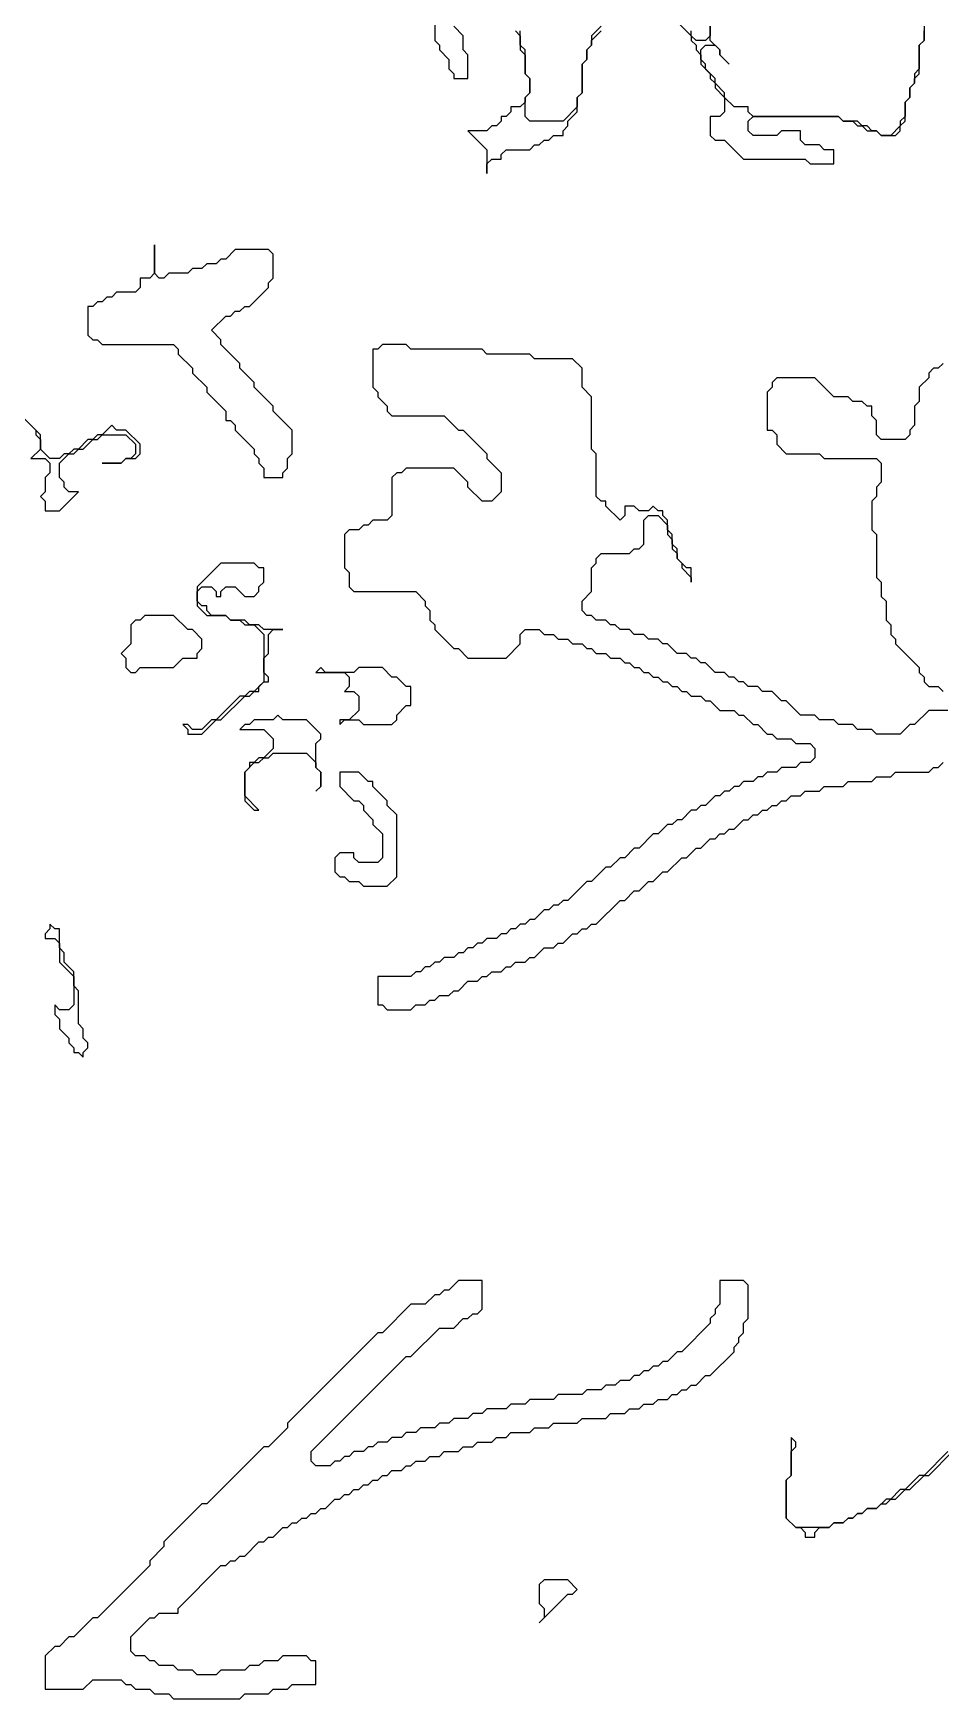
# Model space of a CAD drawing. Header units: metres. Extents: x 0 to 100, y 0 to 141.
# Drawn here: x 74.86 to 79.64, y 13.58 to 22.34 of the extents above; entities that cross this region are included whole.
import ezdxf

# ---------------------------------------------------------------- set-up
doc = ezdxf.new("R2010")
doc.units = ezdxf.units.M

msp = doc.modelspace()

# ---------------------------------------------------------------- linework, layer by layer
for points in [[(76.975, 22.4), (76.975, 22.3), (77, 22.275), (77, 22.25), (77.05, 22.2), (77.05, 22.15), (77.075, 22.125), (77.075, 22.1), (77.15, 22.1), (77.15, 22.225), (77.125, 22.25), (77.125, 22.325), (77.075, 22.375)], [(77.4, 22.35), (77.425, 22.325), (77.425, 22.25), (77.45, 22.225), (77.45, 22.125), (77.475, 22.1), (77.475, 22.025), (77.45, 22), (77.45, 21.975), (77.425, 21.95), (77.375, 21.95), (77.375, 21.925), (77.35, 21.9), (77.325, 21.9), (77.325, 21.875), (77.3, 21.85), (77.275, 21.85), (77.25, 21.825), (77.15, 21.825), (77.25, 21.725), (77.25, 21.6), (77.25, 21.65), (77.275, 21.675), (77.325, 21.675), (77.325, 21.7), (77.35, 21.725), (77.475, 21.725), (77.5, 21.75), (77.525, 21.75), (77.55, 21.775), (77.575, 21.775), (77.6, 21.8), (77.65, 21.8), (77.65, 21.825), (77.675, 21.85), (77.675, 21.875), (77.725, 21.925), (77.725, 22), (77.75, 22.025), (77.75, 22.175), (77.775, 22.2), (77.775, 22.25), (77.8, 22.275), (77.8, 22.3), (77.85, 22.35)], [(77.85, 22.375), (77.8, 22.325), (77.8, 22.275), (77.775, 22.25), (77.775, 22.2), (77.75, 22.175), (77.75, 22.025), (77.725, 22), (77.725, 21.95), (77.65, 21.875), (77.475, 21.875), (77.45, 21.9), (77.45, 22), (77.475, 22.025), (77.475, 22.1), (77.45, 22.125), (77.45, 22.25), (77.425, 22.275), (77.425, 22.35)], [(78.225, 22.425), (78.325, 22.325), (78.325, 22.3), (78.35, 22.275), (78.35, 22.25), (78.375, 22.225), (78.375, 22.175), (78.425, 22.125), (78.425, 22.1), (78.45, 22.075), (78.45, 22.05), (78.5, 22), (78.5, 21.925), (78.475, 21.9), (78.425, 21.9), (78.425, 21.8), (78.45, 21.775), (78.5, 21.775), (78.6, 21.675), (78.925, 21.675), (78.95, 21.65), (79.075, 21.65), (79.075, 21.725), (79.025, 21.725), (79, 21.75), (78.925, 21.75), (78.9, 21.775), (78.9, 21.825), (78.8, 21.825), (78.775, 21.8), (78.65, 21.8), (78.625, 21.825), (78.625, 21.875), (78.65, 21.9), (79.1, 21.9), (79.125, 21.875), (79.175, 21.875), (79.2, 21.85), (79.225, 21.85), (79.25, 21.825), (79.3, 21.825), (79.325, 21.8), (79.4, 21.8), (79.425, 21.825), (79.425, 21.85), (79.45, 21.875), (79.45, 21.975), (79.475, 22), (79.475, 22.05), (79.5, 22.075), (79.5, 22.1), (79.525, 22.125), (79.525, 22.275), (79.55, 22.3), (79.55, 22.35)], [(78.425, 22.375), (78.425, 22.325), (78.4, 22.3), (78.35, 22.3), (78.325, 22.325), (78.325, 22.35)], [(79.55, 22.375), (79.55, 22.3), (79.525, 22.275), (79.525, 22.15), (79.5, 22.125), (79.5, 22.075), (79.475, 22.05), (79.475, 22), (79.45, 21.975), (79.45, 21.9), (79.425, 21.875), (79.425, 21.85), (79.375, 21.8), (79.325, 21.8), (79.3, 21.825), (79.275, 21.825), (79.25, 21.85), (79.225, 21.85), (79.2, 21.875), (79.125, 21.875), (79.1, 21.9), (78.65, 21.9), (78.625, 21.925), (78.625, 21.95), (78.55, 21.95), (78.5, 22), (78.5, 22.025), (78.45, 22.075), (78.45, 22.1), (78.4, 22.15), (78.4, 22.175), (78.375, 22.2), (78.375, 22.25), (78.4, 22.275), (78.45, 22.275), (78.475, 22.25), (78.475, 22.225), (78.525, 22.175), (78.475, 22.225), (78.475, 22.25), (78.425, 22.3), (78.425, 22.375)], [(79.675, 18.775), (79.575, 18.775), (79.5, 18.7), (79.475, 18.7), (79.425, 18.65), (79.3, 18.65), (79.275, 18.675), (79.2, 18.675), (79.175, 18.7), (79.1, 18.7), (79.075, 18.725), (79, 18.725), (78.975, 18.75), (78.9, 18.75), (78.825, 18.825), (78.8, 18.825), (78.75, 18.875), (78.7, 18.875), (78.675, 18.9), (78.625, 18.9), (78.6, 18.925), (78.575, 18.925), (78.55, 18.95), (78.525, 18.95), (78.5, 18.975), (78.45, 18.975), (78.4, 19.025), (78.375, 19.025), (78.35, 19.05), (78.325, 19.05), (78.3, 19.075), (78.25, 19.075), (78.2, 19.125), (78.175, 19.125), (78.15, 19.15), (78.1, 19.15), (78.075, 19.175), (78.025, 19.175), (78, 19.2), (77.95, 19.2), (77.925, 19.225), (77.9, 19.225), (77.875, 19.25), (77.825, 19.25), (77.8, 19.275), (77.775, 19.275), (77.75, 19.3), (77.75, 19.35), (77.8, 19.4), (77.8, 19.525), (77.825, 19.55), (77.825, 19.575), (77.85, 19.6), (78, 19.6), (78.025, 19.625), (78.05, 19.625), (78.075, 19.65), (78.075, 19.775), (78.1, 19.8), (78.15, 19.8), (78.2, 19.75), (78.2, 19.7), (78.225, 19.675), (78.225, 19.625), (78.25, 19.6), (78.25, 19.575), (78.275, 19.55), (78.275, 19.525), (78.325, 19.475), (78.325, 19.45), (78.325, 19.525), (78.3, 19.525), (78.25, 19.575), (78.25, 19.625), (78.225, 19.65), (78.225, 19.7), (78.2, 19.725), (78.2, 19.775), (78.175, 19.8), (78.175, 19.825), (78.15, 19.825), (78.125, 19.85), (78.1, 19.825), (78.05, 19.825), (78.025, 19.85), (77.975, 19.85), (77.975, 19.8), (77.95, 19.775), (77.875, 19.85), (77.875, 19.875), (77.85, 19.875), (77.825, 19.9), (77.825, 20.125), (77.8, 20.15), (77.8, 20.425), (77.75, 20.475), (77.75, 20.575), (77.7, 20.625), (77.5, 20.625), (77.475, 20.65), (77.25, 20.65), (77.225, 20.675), (76.85, 20.675), (76.825, 20.7), (76.7, 20.7), (76.675, 20.675), (76.65, 20.675), (76.65, 20.475), (76.675, 20.45), (76.675, 20.425), (76.725, 20.375), (76.725, 20.35), (76.75, 20.325), (77.025, 20.325), (77.1, 20.25), (77.125, 20.25), (77.25, 20.125), (77.25, 20.1), (77.325, 20.025), (77.325, 19.925), (77.275, 19.875), (77.225, 19.875), (77.15, 19.95), (77.15, 19.975), (77.075, 20.05), (76.825, 20.05), (76.8, 20.025), (76.775, 20.025), (76.75, 20), (76.75, 19.8), (76.725, 19.775), (76.65, 19.775), (76.625, 19.75), (76.6, 19.75), (76.575, 19.725), (76.525, 19.725), (76.5, 19.7), (76.5, 19.525), (76.525, 19.5), (76.525, 19.425), (76.55, 19.4), (76.875, 19.4), (76.925, 19.35), (76.925, 19.325), (76.95, 19.3), (76.95, 19.25), (76.975, 19.225), (76.975, 19.2), (77.075, 19.1), (77.1, 19.1), (77.15, 19.05), (77.35, 19.05), (77.425, 19.125), (77.425, 19.175), (77.45, 19.2), (77.525, 19.2), (77.55, 19.175), (77.6, 19.175), (77.625, 19.15), (77.675, 19.15), (77.7, 19.125), (77.75, 19.125), (77.775, 19.1), (77.8, 19.1), (77.825, 19.075), (77.875, 19.075), (77.9, 19.05), (77.95, 19.05), (77.975, 19.025), (78, 19.025), (78.025, 19), (78.05, 19), (78.075, 18.975), (78.1, 18.975), (78.125, 18.95), (78.15, 18.95), (78.175, 18.925), (78.2, 18.925), (78.225, 18.9), (78.25, 18.9), (78.275, 18.875), (78.3, 18.875), (78.325, 18.85), (78.375, 18.85), (78.4, 18.825), (78.425, 18.825), (78.475, 18.775), (78.55, 18.775), (78.575, 18.75), (78.6, 18.75), (78.65, 18.7), (78.675, 18.7), (78.725, 18.65), (78.75, 18.65), (78.775, 18.625), (78.85, 18.625), (78.875, 18.6), (78.95, 18.6), (78.975, 18.575), (78.975, 18.525), (78.95, 18.5), (78.9, 18.5), (78.875, 18.475), (78.8, 18.475), (78.775, 18.45), (78.725, 18.45), (78.7, 18.425), (78.675, 18.425), (78.65, 18.4), (78.6, 18.4), (78.575, 18.375), (78.55, 18.375), (78.525, 18.35), (78.5, 18.35), (78.475, 18.325), (78.45, 18.325), (78.4, 18.275), (78.375, 18.275), (78.35, 18.25), (78.325, 18.25), (78.275, 18.2), (78.25, 18.2), (78.225, 18.175), (78.2, 18.175), (78.15, 18.125), (78.125, 18.125), (78.05, 18.05), (78.025, 18.05), (77.975, 18), (77.95, 18), (77.9, 17.95), (77.875, 17.95), (77.8, 17.875), (77.775, 17.875), (77.675, 17.775), (77.65, 17.775), (77.625, 17.75), (77.6, 17.75), (77.575, 17.725), (77.55, 17.725), (77.5, 17.675), (77.475, 17.675), (77.45, 17.65), (77.425, 17.65), (77.4, 17.625), (77.375, 17.625), (77.35, 17.6), (77.325, 17.6), (77.3, 17.575), (77.25, 17.575), (77.225, 17.55), (77.2, 17.55), (77.175, 17.525), (77.15, 17.525), (77.125, 17.5), (77.1, 17.5), (77.075, 17.475), (77.025, 17.475), (77, 17.45), (76.975, 17.45), (76.95, 17.425), (76.925, 17.425), (76.9, 17.4), (76.875, 17.4), (76.85, 17.375), (76.675, 17.375), (76.675, 17.225), (76.7, 17.225), (76.725, 17.2), (76.85, 17.2), (76.875, 17.225), (76.925, 17.225), (76.95, 17.25), (76.975, 17.25), (77, 17.275), (77.05, 17.275), (77.075, 17.3), (77.1, 17.3), (77.15, 17.35), (77.2, 17.35), (77.225, 17.375), (77.25, 17.375), (77.275, 17.4), (77.325, 17.4), (77.35, 17.425), (77.375, 17.425), (77.4, 17.45), (77.45, 17.45), (77.475, 17.475), (77.5, 17.475), (77.55, 17.525), (77.6, 17.525), (77.625, 17.55), (77.65, 17.55), (77.7, 17.6), (77.725, 17.6), (77.75, 17.625), (77.775, 17.625), (77.8, 17.65), (77.825, 17.65), (77.95, 17.775), (77.975, 17.775), (78.025, 17.825), (78.05, 17.825), (78.1, 17.875), (78.125, 17.875), (78.175, 17.925), (78.2, 17.925), (78.275, 18), (78.3, 18), (78.35, 18.05), (78.375, 18.05), (78.425, 18.1), (78.45, 18.1), (78.475, 18.125), (78.5, 18.125), (78.525, 18.15), (78.55, 18.15), (78.6, 18.2), (78.625, 18.2), (78.65, 18.225), (78.675, 18.225), (78.7, 18.25), (78.725, 18.25), (78.75, 18.275), (78.775, 18.275), (78.8, 18.3), (78.825, 18.3), (78.85, 18.325), (78.9, 18.325), (78.925, 18.35), (79, 18.35), (79.025, 18.375), (79.125, 18.375), (79.15, 18.4), (79.275, 18.4), (79.3, 18.425), (79.375, 18.425), (79.4, 18.45), (79.575, 18.45), (79.6, 18.475), (79.625, 18.475), (79.65, 18.5)], [(79.65, 20.6), (79.625, 20.575), (79.6, 20.575), (79.575, 20.55), (79.575, 20.525), (79.525, 20.475), (79.525, 20.4), (79.5, 20.375), (79.5, 20.275), (79.475, 20.25), (79.475, 20.225), (79.45, 20.2), (79.325, 20.2), (79.3, 20.225), (79.3, 20.3), (79.275, 20.325), (79.275, 20.375), (79.25, 20.375), (79.225, 20.4), (79.175, 20.4), (79.15, 20.425), (79.075, 20.425), (78.975, 20.525), (78.775, 20.525), (78.75, 20.5), (78.75, 20.475), (78.725, 20.45), (78.725, 20.25), (78.75, 20.25), (78.775, 20.225), (78.775, 20.175), (78.825, 20.125), (79, 20.125), (79.025, 20.1), (79.3, 20.1), (79.325, 20.075), (79.325, 19.975), (79.3, 19.95), (79.3, 19.9), (79.275, 19.875), (79.275, 19.725), (79.3, 19.7), (79.3, 19.475), (79.325, 19.45), (79.325, 19.375), (79.35, 19.35), (79.35, 19.25), (79.375, 19.225), (79.375, 19.175), (79.4, 19.15), (79.4, 19.125), (79.525, 19), (79.525, 18.975), (79.55, 18.95), (79.55, 18.925), (79.575, 18.9), (79.625, 18.9), (79.65, 18.875)], [(74.8, 20.325), (74.875, 20.25), (74.875, 20.225), (74.9, 20.2), (74.9, 20.15), (74.85, 20.1), (74.925, 20.1), (74.95, 20.075), (74.95, 20.025), (74.925, 20), (74.925, 19.925), (74.9, 19.9), (74.925, 19.875), (74.925, 19.825), (75, 19.825), (75.1, 19.925), (75.05, 19.925), (75.025, 19.95), (75.025, 19.975), (75, 20), (75, 20.075), (75.05, 20.125), (75.075, 20.125), (75.1, 20.15), (75.125, 20.15), (75.175, 20.2), (75.2, 20.2), (75.225, 20.225), (75.35, 20.225), (75.4, 20.175), (75.4, 20.125), (75.375, 20.1), (75.35, 20.1), (75.325, 20.075), (75.225, 20.075), (75.325, 20.075), (75.35, 20.1), (75.4, 20.1), (75.425, 20.125), (75.425, 20.175), (75.35, 20.25), (75.3, 20.25), (75.275, 20.275), (75.225, 20.225), (75.2, 20.225), (75.175, 20.2), (75.15, 20.2), (75.1, 20.15), (75.075, 20.15), (75.05, 20.125), (75.025, 20.125), (75, 20.1), (74.95, 20.1), (74.9, 20.15), (74.9, 20.225), (74.85, 20.275)], [(79.675, 14.875), (79.55, 14.75), (79.525, 14.75), (79.45, 14.675), (79.425, 14.675), (79.375, 14.625), (79.35, 14.625), (79.3, 14.575), (79.25, 14.575), (79.225, 14.55), (79.2, 14.55), (79.175, 14.525), (79.15, 14.525), (79.125, 14.5), (79.075, 14.5), (79.05, 14.475), (78.875, 14.475), (78.825, 14.525), (78.825, 14.725), (78.85, 14.75), (78.85, 14.875), (78.875, 14.9), (78.875, 14.925), (78.85, 14.95), (78.85, 14.75), (78.825, 14.725), (78.825, 14.525), (78.875, 14.475), (78.9, 14.475), (78.925, 14.45), (78.925, 14.425), (78.975, 14.425), (78.975, 14.45), (79, 14.475), (79.05, 14.475), (79.075, 14.5), (79.125, 14.5), (79.15, 14.525), (79.175, 14.525), (79.2, 14.55), (79.225, 14.55), (79.25, 14.575), (79.3, 14.575), (79.325, 14.6), (79.35, 14.6), (79.375, 14.625), (79.4, 14.625), (79.45, 14.675), (79.475, 14.675), (79.55, 14.75), (79.575, 14.75), (79.7, 14.875)]]:
    msp.add_lwpolyline(points)
for points in [[(75.5, 21.225), (75.5, 21.075), (75.475, 21.05), (75.425, 21.05), (75.425, 21), (75.4, 20.975), (75.3, 20.975), (75.275, 20.95), (75.25, 20.95), (75.225, 20.925), (75.2, 20.925), (75.175, 20.9), (75.15, 20.9), (75.15, 20.75), (75.175, 20.725), (75.2, 20.725), (75.225, 20.7), (75.6, 20.7), (75.625, 20.675), (75.625, 20.65), (75.7, 20.575), (75.7, 20.55), (75.775, 20.475), (75.775, 20.45), (75.875, 20.35), (75.875, 20.3), (75.9, 20.3), (75.925, 20.275), (75.925, 20.25), (76.025, 20.15), (76.025, 20.125), (76.05, 20.1), (76.05, 20.075), (76.075, 20.05), (76.075, 20), (76.175, 20), (76.175, 20.025), (76.2, 20.05), (76.2, 20.1), (76.225, 20.125), (76.225, 20.25), (76.125, 20.35), (76.125, 20.375), (76.025, 20.475), (76.025, 20.5), (75.95, 20.575), (75.95, 20.6), (75.85, 20.7), (75.85, 20.725), (75.8, 20.775), (75.875, 20.85), (75.9, 20.85), (75.925, 20.875), (75.95, 20.875), (75.975, 20.9), (76, 20.9), (76.1, 21), (76.1, 21.025), (76.125, 21.05), (76.125, 21.175), (76.1, 21.2), (75.925, 21.2), (75.875, 21.15), (75.85, 21.15), (75.825, 21.125), (75.775, 21.125), (75.75, 21.1), (75.7, 21.1), (75.675, 21.075), (75.575, 21.075), (75.55, 21.05), (75.525, 21.05), (75.5, 21.075)], [(75.85, 19.55), (75.725, 19.425), (75.725, 19.325), (75.775, 19.275), (75.875, 19.275), (75.9, 19.25), (75.95, 19.25), (75.975, 19.225), (76.025, 19.225), (76.075, 19.175), (76.075, 18.925), (76.025, 18.875), (76, 18.875), (75.975, 18.85), (75.95, 18.85), (75.825, 18.725), (75.8, 18.725), (75.75, 18.675), (75.7, 18.675), (75.675, 18.7), (75.65, 18.7), (75.675, 18.675), (75.675, 18.65), (75.75, 18.65), (75.825, 18.725), (75.85, 18.725), (75.975, 18.85), (76, 18.85), (76.025, 18.875), (76.05, 18.875), (76.05, 18.9), (76.075, 18.925), (76.1, 18.925), (76.1, 18.95), (76.075, 18.975), (76.075, 19.05), (76.1, 19.075), (76.1, 19.175), (76.125, 19.2), (76.175, 19.2), (76.075, 19.2), (76.05, 19.225), (76, 19.225), (75.975, 19.25), (75.9, 19.25), (75.875, 19.275), (75.8, 19.275), (75.775, 19.3), (75.775, 19.325), (75.75, 19.325), (75.725, 19.35), (75.725, 19.4), (75.75, 19.425), (75.8, 19.425), (75.825, 19.4), (75.825, 19.375), (75.85, 19.375), (75.85, 19.4), (75.875, 19.425), (75.925, 19.425), (75.975, 19.375), (76.025, 19.375), (76.05, 19.4), (76.05, 19.425), (76.075, 19.45), (76.075, 19.525), (76.05, 19.525), (76.025, 19.55)], [(75.45, 19.275), (75.425, 19.25), (75.4, 19.25), (75.375, 19.225), (75.375, 19.125), (75.325, 19.075), (75.35, 19.05), (75.35, 19), (75.375, 18.975), (75.4, 18.975), (75.425, 19), (75.6, 19), (75.65, 19.05), (75.725, 19.05), (75.725, 19.075), (75.75, 19.1), (75.75, 19.15), (75.7, 19.2), (75.675, 19.2), (75.6, 19.275)], [(76.375, 19), (76.35, 18.975), (76.5, 18.975), (76.525, 18.95), (76.525, 18.9), (76.5, 18.875), (76.55, 18.875), (76.575, 18.85), (76.575, 18.775), (76.525, 18.725), (76.475, 18.725), (76.475, 18.7), (76.5, 18.725), (76.575, 18.725), (76.6, 18.7), (76.75, 18.7), (76.775, 18.725), (76.775, 18.75), (76.825, 18.8), (76.85, 18.8), (76.85, 18.9), (76.825, 18.9), (76.775, 18.95), (76.75, 18.95), (76.7, 19), (76.575, 19), (76.55, 18.975), (76.4, 18.975)], [(76.15, 18.75), (76.125, 18.725), (76.025, 18.725), (76, 18.7), (75.975, 18.7), (75.95, 18.675), (76.075, 18.675), (76.125, 18.625), (76.125, 18.575), (76.075, 18.525), (76.05, 18.525), (76.025, 18.5), (76, 18.5), (76, 18.475), (75.975, 18.45), (75.975, 18.3), (76.025, 18.25), (76.05, 18.25), (75.975, 18.325), (75.975, 18.45), (76.025, 18.5), (76.05, 18.5), (76.075, 18.525), (76.1, 18.525), (76.125, 18.55), (76.3, 18.55), (76.35, 18.5), (76.35, 18.475), (76.375, 18.45), (76.375, 18.375), (76.35, 18.35), (76.375, 18.375), (76.375, 18.45), (76.35, 18.475), (76.35, 18.6), (76.375, 18.625), (76.375, 18.65), (76.3, 18.725), (76.175, 18.725)], [(76.475, 18.45), (76.475, 18.375), (76.55, 18.3), (76.575, 18.3), (76.6, 18.275), (76.6, 18.25), (76.65, 18.2), (76.65, 18.175), (76.7, 18.125), (76.7, 18), (76.675, 17.975), (76.575, 17.975), (76.55, 18), (76.55, 18.025), (76.475, 18.025), (76.45, 18), (76.45, 17.925), (76.475, 17.9), (76.5, 17.9), (76.525, 17.875), (76.575, 17.875), (76.6, 17.85), (76.725, 17.85), (76.775, 17.9), (76.775, 18.225), (76.725, 18.275), (76.725, 18.3), (76.65, 18.375), (76.65, 18.4), (76.625, 18.4), (76.575, 18.45)], [(74.95, 17.65), (74.95, 17.625), (74.925, 17.6), (74.925, 17.575), (74.975, 17.575), (75, 17.55), (75, 17.45), (75.075, 17.375), (75.075, 17.225), (75.05, 17.2), (75, 17.2), (74.975, 17.225), (74.975, 17.175), (75, 17.15), (75, 17.1), (75.05, 17.05), (75.05, 17.025), (75.075, 17), (75.075, 16.975), (75.1, 16.975), (75.125, 16.95), (75.125, 16.975), (75.15, 17), (75.15, 17.025), (75.125, 17.05), (75.125, 17.1), (75.1, 17.125), (75.1, 17.3), (75.075, 17.325), (75.075, 17.4), (75.025, 17.45), (75.025, 17.5), (75, 17.525), (75, 17.625), (74.975, 17.625)], [(77.1, 15.775), (77.05, 15.725), (77.025, 15.725), (77, 15.7), (76.975, 15.7), (76.925, 15.65), (76.85, 15.65), (76.7, 15.5), (76.675, 15.5), (76.2, 15.025), (76.2, 15), (76.1, 14.9), (76.075, 14.9), (75.775, 14.6), (75.75, 14.6), (75.55, 14.4), (75.55, 14.375), (75.475, 14.3), (75.475, 14.275), (75.2, 14), (75.175, 14), (75.075, 13.9), (75.05, 13.9), (75, 13.85), (74.975, 13.85), (74.925, 13.8), (74.925, 13.625), (75.125, 13.625), (75.175, 13.675), (75.325, 13.675), (75.35, 13.65), (75.375, 13.65), (75.4, 13.625), (75.475, 13.625), (75.5, 13.6), (75.575, 13.6), (75.6, 13.575), (75.95, 13.575), (75.975, 13.6), (76.1, 13.6), (76.125, 13.625), (76.2, 13.625), (76.225, 13.65), (76.35, 13.65), (76.35, 13.775), (76.325, 13.775), (76.3, 13.8), (76.175, 13.8), (76.15, 13.775), (76.075, 13.775), (76.05, 13.75), (76, 13.75), (75.975, 13.725), (75.85, 13.725), (75.825, 13.7), (75.725, 13.7), (75.7, 13.725), (75.625, 13.725), (75.6, 13.75), (75.525, 13.75), (75.5, 13.775), (75.475, 13.775), (75.45, 13.8), (75.4, 13.8), (75.375, 13.825), (75.375, 13.9), (75.475, 14), (75.5, 14), (75.525, 14.025), (75.625, 14.025), (75.625, 14.05), (75.85, 14.275), (75.875, 14.275), (75.9, 14.3), (75.925, 14.3), (75.95, 14.325), (75.975, 14.325), (76.05, 14.4), (76.075, 14.4), (76.1, 14.425), (76.125, 14.425), (76.175, 14.475), (76.2, 14.475), (76.225, 14.5), (76.25, 14.5), (76.275, 14.525), (76.3, 14.525), (76.325, 14.55), (76.35, 14.55), (76.375, 14.575), (76.4, 14.575), (76.45, 14.625), (76.475, 14.625), (76.5, 14.65), (76.525, 14.65), (76.55, 14.675), (76.575, 14.675), (76.6, 14.7), (76.625, 14.7), (76.65, 14.725), (76.675, 14.725), (76.7, 14.75), (76.725, 14.75), (76.75, 14.775), (76.8, 14.775), (76.825, 14.8), (76.85, 14.8), (76.875, 14.825), (76.925, 14.825), (76.95, 14.85), (77, 14.85), (77.025, 14.875), (77.1, 14.875), (77.125, 14.9), (77.175, 14.9), (77.2, 14.925), (77.275, 14.925), (77.3, 14.95), (77.35, 14.95), (77.375, 14.975), (77.475, 14.975), (77.5, 15), (77.575, 15), (77.6, 15.025), (77.725, 15.025), (77.75, 15.05), (77.875, 15.05), (77.9, 15.075), (77.975, 15.075), (78, 15.1), (78.05, 15.1), (78.075, 15.125), (78.125, 15.125), (78.15, 15.15), (78.2, 15.15), (78.225, 15.175), (78.25, 15.175), (78.275, 15.2), (78.3, 15.2), (78.325, 15.225), (78.35, 15.225), (78.4, 15.275), (78.425, 15.275), (78.55, 15.4), (78.55, 15.425), (78.575, 15.45), (78.575, 15.475), (78.6, 15.5), (78.6, 15.55), (78.625, 15.575), (78.625, 15.75), (78.6, 15.775), (78.475, 15.775), (78.475, 15.65), (78.45, 15.625), (78.45, 15.6), (78.425, 15.575), (78.425, 15.55), (78.275, 15.4), (78.25, 15.4), (78.2, 15.35), (78.175, 15.35), (78.15, 15.325), (78.125, 15.325), (78.1, 15.3), (78.075, 15.3), (78.05, 15.275), (78.025, 15.275), (78, 15.25), (77.95, 15.25), (77.925, 15.225), (77.875, 15.225), (77.85, 15.2), (77.775, 15.2), (77.75, 15.175), (77.625, 15.175), (77.6, 15.15), (77.475, 15.15), (77.45, 15.125), (77.375, 15.125), (77.35, 15.1), (77.25, 15.1), (77.225, 15.075), (77.175, 15.075), (77.15, 15.05), (77.075, 15.05), (77.05, 15.025), (77, 15.025), (76.975, 15), (76.9, 15), (76.875, 14.975), (76.825, 14.975), (76.8, 14.95), (76.75, 14.95), (76.725, 14.925), (76.675, 14.925), (76.65, 14.9), (76.625, 14.9), (76.6, 14.875), (76.55, 14.875), (76.525, 14.85), (76.5, 14.85), (76.475, 14.825), (76.45, 14.825), (76.425, 14.8), (76.35, 14.8), (76.325, 14.825), (76.325, 14.875), (76.825, 15.375), (76.85, 15.375), (77, 15.525), (77.075, 15.525), (77.125, 15.575), (77.15, 15.575), (77.175, 15.6), (77.2, 15.6), (77.225, 15.625), (77.225, 15.775)], [(77.55, 14.2), (77.525, 14.175), (77.525, 14.075), (77.55, 14.05), (77.55, 14), (77.525, 13.975), (77.675, 14.125), (77.7, 14.125), (77.725, 14.15), (77.675, 14.2)]]:
    msp.add_lwpolyline(points, close=True)

doc.saveas('drawing.dxf')
